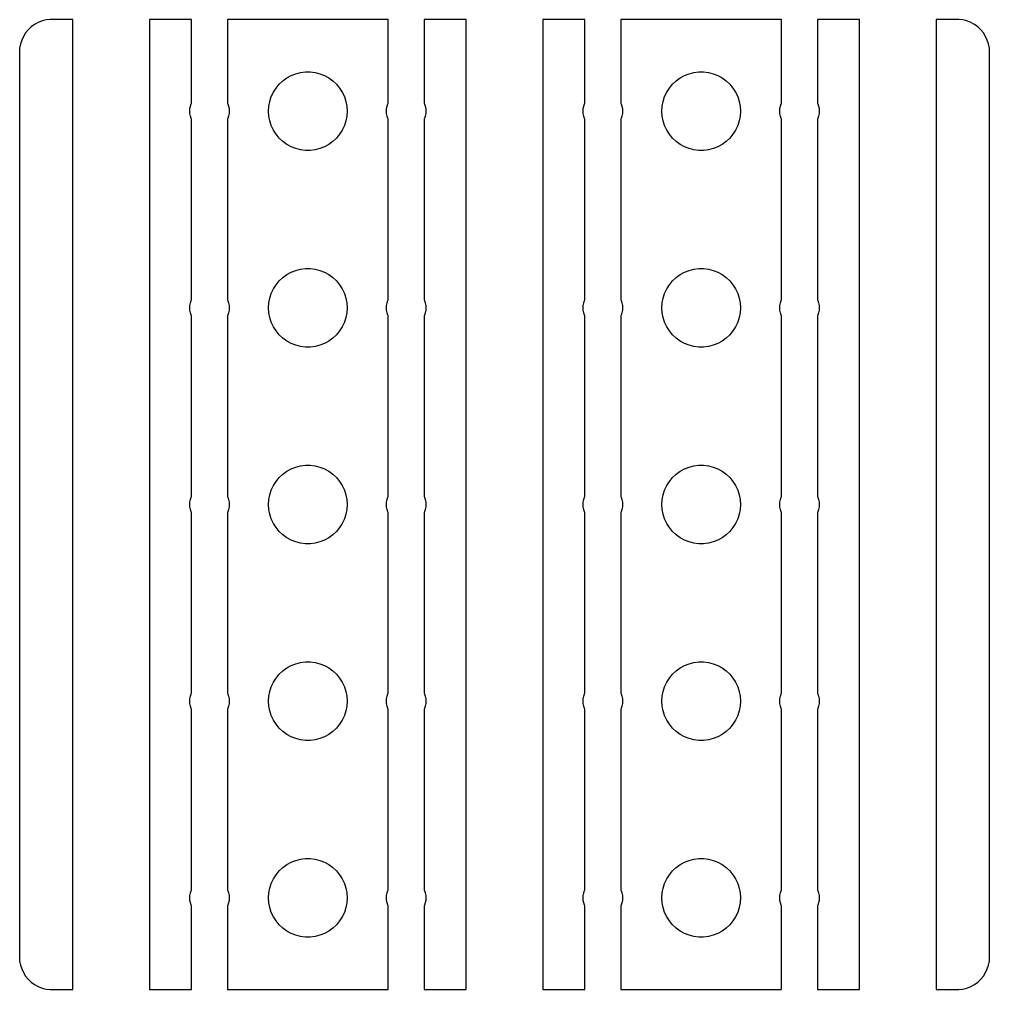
# Model space of a CAD drawing. Header units: metres. Extents: x -37 to 37, y -37 to 289.
# Drawn here: x -37 to 37, y 131 to 205 of the extents above; entities that cross this region are included whole.
import ezdxf

# ---------------------------------------------------------------- set-up
doc = ezdxf.new("R2010")
doc.units = ezdxf.units.M

msp = doc.modelspace()

# ---------------------------------------------------------------- linework, layer by layer
for p, q in [((-34.657, 204.995), (-34.9684, 204.956)), ((-32.9336, 204.995), (-34.657, 204.995)), ((-32.9336, 131.005), (-32.9336, 204.995)), ((-23.8722, 204.995), (-27.0664, 204.995)), ((-27.0664, 204.995), (-27.0664, 131.005)), ((-23.8722, 198.6), (-23.8722, 204.995)), ((-8.87216, 204.995), (-21.1278, 204.995)), ((-21.1278, 204.995), (-21.1278, 198.6)), ((-8.87216, 198.6), (-8.87216, 204.995)), ((-2.93361, 204.995), (-6.12782, 204.995)), ((-6.12782, 204.995), (-6.12782, 198.6)), ((-2.93361, 131.005), (-2.93361, 204.995)), ((6.12782, 204.995), (2.93361, 204.995)), ((2.93361, 204.995), (2.93361, 131.005)), ((6.12782, 198.6), (6.12782, 204.995)), ((21.1278, 204.995), (8.87216, 204.995)), ((8.87216, 204.995), (8.87216, 198.6)), ((21.1278, 198.6), (21.1278, 204.995)), ((27.0664, 204.995), (23.8722, 204.995)), ((23.8722, 204.995), (23.8722, 198.6)), ((27.0664, 131.005), (27.0664, 204.995)), ((34.657, 204.995), (32.9336, 204.995)), ((32.9336, 204.995), (32.9336, 131.005)), ((34.9684, 204.956), (34.657, 204.995)), ((-36.0936, 204.426), (-36.3224, 204.211)), ((-35.8396, 204.611), (-36.0936, 204.426)), ((-35.5644, 204.762), (-35.8396, 204.611)), ((-35.2725, 204.878), (-35.5644, 204.762)), ((-34.9684, 204.956), (-35.2725, 204.878)), ((35.2725, 204.878), (34.9684, 204.956)), ((35.5644, 204.762), (35.2725, 204.878)), ((35.8396, 204.611), (35.5644, 204.762)), ((36.0936, 204.426), (35.8396, 204.611)), ((36.3224, 204.211), (36.0936, 204.426)), ((-36.6908, 203.704), (-36.8244, 203.42)), ((-36.5225, 203.969), (-36.6908, 203.704)), ((-36.3224, 204.211), (-36.5225, 203.969)), ((36.5225, 203.969), (36.3224, 204.211)), ((36.6908, 203.704), (36.5225, 203.969)), ((36.8244, 203.42), (36.6908, 203.704)), ((-36.9803, 202.813), (-37, 202.5)), ((-36.9214, 203.122), (-36.9803, 202.813)), ((-36.8244, 203.42), (-36.9214, 203.122)), ((36.9214, 203.122), (36.8244, 203.42)), ((36.9803, 202.813), (36.9214, 203.122)), ((37, 202.5), (36.9803, 202.813)), ((-37, 202.5), (-37, 133.5)), ((37, 133.5), (37, 202.5)), ((-16.6075, 200.533), (-16.2773, 200.714)), ((-16.2773, 200.714), (-15.927, 200.853)), ((-15.927, 200.853), (-15.5621, 200.947)), ((-15.5621, 200.947), (-15.1884, 200.994)), ((-15.1884, 200.994), (-14.8116, 200.994)), ((-14.8116, 200.994), (-14.4379, 200.947)), ((-14.4379, 200.947), (-14.0729, 200.853)), ((-14.0729, 200.853), (-13.7227, 200.714)), ((-13.7227, 200.714), (-13.3925, 200.533)), ((13.3925, 200.533), (13.7227, 200.714)), ((13.7227, 200.714), (14.0729, 200.853)), ((14.0729, 200.853), (14.4379, 200.947)), ((14.4379, 200.947), (14.8116, 200.994)), ((14.8116, 200.994), (15.1884, 200.994)), ((15.1884, 200.994), (15.5621, 200.947)), ((15.5621, 200.947), (15.927, 200.853)), ((15.927, 200.853), (16.2773, 200.714)), ((16.2773, 200.714), (16.6075, 200.533)), ((-17.427, 199.763), (-17.1869, 200.054)), ((-17.1869, 200.054), (-16.9123, 200.312)), ((-16.9123, 200.312), (-16.6075, 200.533)), ((-13.3925, 200.533), (-13.0877, 200.312)), ((-13.0877, 200.312), (-12.8131, 200.054)), ((-12.8131, 200.054), (-12.5729, 199.763)), ((12.5729, 199.763), (12.8131, 200.054)), ((12.8131, 200.054), (13.0877, 200.312)), ((13.0877, 200.312), (13.3925, 200.533)), ((16.6075, 200.533), (16.9123, 200.312)), ((16.9123, 200.312), (17.1869, 200.054)), ((17.1869, 200.054), (17.427, 199.763)), ((-17.9057, 198.746), (-17.7893, 199.104)), ((-17.7893, 199.104), (-17.6289, 199.445)), ((-17.6289, 199.445), (-17.427, 199.763)), ((-12.5729, 199.763), (-12.3711, 199.445)), ((-12.3711, 199.445), (-12.2107, 199.104)), ((-12.2107, 199.104), (-12.0942, 198.746)), ((12.0942, 198.746), (12.2107, 199.104)), ((12.2107, 199.104), (12.3711, 199.445)), ((12.3711, 199.445), (12.5729, 199.763)), ((17.427, 199.763), (17.6289, 199.445)), ((17.6289, 199.445), (17.7893, 199.104)), ((17.7893, 199.104), (17.9057, 198.746)), ((-23.9882, 198.188), (-23.9529, 198.373)), ((-23.9529, 198.373), (-23.8947, 198.552)), ((-23.8947, 198.552), (-23.8722, 198.6)), ((-21.1278, 198.6), (-21.1053, 198.552)), ((-21.1053, 198.552), (-21.0471, 198.373)), ((-21.0471, 198.373), (-21.0118, 198.188)), ((-18, 198), (-17.9763, 198.376)), ((-17.9763, 198.376), (-17.9057, 198.746)), ((-12.0942, 198.746), (-12.0237, 198.376)), ((-12.0237, 198.376), (-12, 198)), ((-8.98816, 198.188), (-8.95287, 198.373)), ((-8.95287, 198.373), (-8.89465, 198.552)), ((-8.89465, 198.552), (-8.87216, 198.6)), ((-6.12782, 198.6), (-6.10533, 198.552)), ((-6.10533, 198.552), (-6.04712, 198.373)), ((-6.04712, 198.373), (-6.01183, 198.188)), ((6.01183, 198.188), (6.04712, 198.373)), ((6.04712, 198.373), (6.10533, 198.552)), ((6.10533, 198.552), (6.12782, 198.6)), ((8.87216, 198.6), (8.89465, 198.552)), ((8.89465, 198.552), (8.95287, 198.373)), ((8.95287, 198.373), (8.98816, 198.188)), ((12, 198), (12.0237, 198.376)), ((12.0237, 198.376), (12.0942, 198.746)), ((17.9057, 198.746), (17.9763, 198.376)), ((17.9763, 198.376), (18, 198)), ((21.0118, 198.188), (21.0471, 198.373)), ((21.0471, 198.373), (21.1053, 198.552)), ((21.1053, 198.552), (21.1278, 198.6)), ((23.8722, 198.6), (23.8947, 198.552)), ((23.8947, 198.552), (23.9529, 198.373)), ((23.9529, 198.373), (23.9882, 198.188)), ((-24, 198), (-23.9882, 198.188)), ((-23.9882, 197.812), (-24, 198)), ((-23.9529, 197.627), (-23.9882, 197.812)), ((-23.8947, 197.448), (-23.9529, 197.627)), ((-21.0471, 197.627), (-21.1053, 197.448)), ((-21.0118, 197.812), (-21.0471, 197.627)), ((-21.0118, 198.188), (-21, 198)), ((-21, 198), (-21.0118, 197.812)), ((-17.9763, 197.624), (-18, 198)), ((-17.9057, 197.254), (-17.9763, 197.624)), ((-12.0237, 197.624), (-12.0942, 197.254)), ((-12, 198), (-12.0237, 197.624)), ((-9, 198), (-8.98816, 198.188)), ((-8.98816, 197.812), (-9, 198)), ((-8.95287, 197.627), (-8.98816, 197.812)), ((-8.89465, 197.448), (-8.95287, 197.627)), ((-6.04712, 197.627), (-6.10533, 197.448)), ((-6.01183, 197.812), (-6.04712, 197.627)), ((-6.01183, 198.188), (-6, 198)), ((-6, 198), (-6.01183, 197.812)), ((6, 198), (6.01183, 198.188)), ((6.01183, 197.812), (6, 198)), ((6.04712, 197.627), (6.01183, 197.812)), ((6.10533, 197.448), (6.04712, 197.627)), ((8.95287, 197.627), (8.89465, 197.448)), ((8.98816, 197.812), (8.95287, 197.627)), ((8.98816, 198.188), (9, 198)), ((9, 198), (8.98816, 197.812)), ((12.0237, 197.624), (12, 198)), ((12.0942, 197.254), (12.0237, 197.624)), ((17.9763, 197.624), (17.9057, 197.254)), ((18, 198), (17.9763, 197.624)), ((21, 198), (21.0118, 198.188)), ((21.0118, 197.812), (21, 198)), ((21.0471, 197.627), (21.0118, 197.812)), ((21.1053, 197.448), (21.0471, 197.627)), ((23.9529, 197.627), (23.8947, 197.448)), ((23.9882, 197.812), (23.9529, 197.627)), ((23.9882, 198.188), (24, 198)), ((24, 198), (23.9882, 197.812)), ((-23.8722, 197.4), (-23.8947, 197.448)), ((-23.8722, 183.6), (-23.8722, 197.4)), ((-21.1053, 197.448), (-21.1278, 197.4)), ((-21.1278, 197.4), (-21.1278, 183.6)), ((-17.7893, 196.896), (-17.9057, 197.254)), ((-17.6289, 196.555), (-17.7893, 196.896)), ((-12.2107, 196.896), (-12.3711, 196.555)), ((-12.0942, 197.254), (-12.2107, 196.896)), ((-8.87216, 197.4), (-8.89465, 197.448)), ((-8.87216, 183.6), (-8.87216, 197.4)), ((-6.10533, 197.448), (-6.12782, 197.4)), ((-6.12782, 197.4), (-6.12782, 183.6)), ((6.12782, 197.4), (6.10533, 197.448)), ((6.12782, 183.6), (6.12782, 197.4)), ((8.89465, 197.448), (8.87216, 197.4)), ((8.87216, 197.4), (8.87216, 183.6)), ((12.2107, 196.896), (12.0942, 197.254)), ((12.3711, 196.555), (12.2107, 196.896)), ((17.7893, 196.896), (17.6289, 196.555)), ((17.9057, 197.254), (17.7893, 196.896)), ((21.1278, 197.4), (21.1053, 197.448)), ((21.1278, 183.6), (21.1278, 197.4)), ((23.8947, 197.448), (23.8722, 197.4)), ((23.8722, 197.4), (23.8722, 183.6)), ((-17.427, 196.237), (-17.6289, 196.555)), ((-17.1869, 195.946), (-17.427, 196.237)), ((-12.5729, 196.237), (-12.8131, 195.946)), ((-12.3711, 196.555), (-12.5729, 196.237)), ((12.5729, 196.237), (12.3711, 196.555)), ((12.8131, 195.946), (12.5729, 196.237)), ((17.427, 196.237), (17.1869, 195.946)), ((17.6289, 196.555), (17.427, 196.237)), ((-16.9123, 195.688), (-17.1869, 195.946)), ((-16.6075, 195.467), (-16.9123, 195.688)), ((-16.2773, 195.286), (-16.6075, 195.467)), ((-13.3925, 195.467), (-13.7227, 195.286)), ((-13.0877, 195.688), (-13.3925, 195.467)), ((-12.8131, 195.946), (-13.0877, 195.688)), ((13.0877, 195.688), (12.8131, 195.946)), ((13.3925, 195.467), (13.0877, 195.688)), ((13.7227, 195.286), (13.3925, 195.467)), ((16.6075, 195.467), (16.2773, 195.286)), ((16.9123, 195.688), (16.6075, 195.467)), ((17.1869, 195.946), (16.9123, 195.688)), ((-15.927, 195.147), (-16.2773, 195.286)), ((-15.5621, 195.053), (-15.927, 195.147)), ((-15.1884, 195.006), (-15.5621, 195.053)), ((-14.8116, 195.006), (-15.1884, 195.006)), ((-14.4379, 195.053), (-14.8116, 195.006)), ((-14.0729, 195.147), (-14.4379, 195.053)), ((-13.7227, 195.286), (-14.0729, 195.147)), ((14.0729, 195.147), (13.7227, 195.286)), ((14.4379, 195.053), (14.0729, 195.147)), ((14.8116, 195.006), (14.4379, 195.053)), ((15.1884, 195.006), (14.8116, 195.006)), ((15.5621, 195.053), (15.1884, 195.006)), ((15.927, 195.147), (15.5621, 195.053)), ((16.2773, 195.286), (15.927, 195.147)), ((-16.2773, 185.714), (-15.927, 185.853)), ((-15.927, 185.853), (-15.5621, 185.947)), ((-15.5621, 185.947), (-15.1884, 185.994)), ((-15.1884, 185.994), (-14.8116, 185.994)), ((-14.8116, 185.994), (-14.4379, 185.947)), ((-14.4379, 185.947), (-14.0729, 185.853)), ((-14.0729, 185.853), (-13.7227, 185.714)), ((13.7227, 185.714), (14.0729, 185.853)), ((14.0729, 185.853), (14.4379, 185.947)), ((14.4379, 185.947), (14.8116, 185.994)), ((14.8116, 185.994), (15.1884, 185.994)), ((15.1884, 185.994), (15.5621, 185.947)), ((15.5621, 185.947), (15.927, 185.853)), ((15.927, 185.853), (16.2773, 185.714)), ((-17.427, 184.763), (-17.1869, 185.054)), ((-17.1869, 185.054), (-16.9123, 185.312)), ((-16.9123, 185.312), (-16.6075, 185.533)), ((-16.6075, 185.533), (-16.2773, 185.714)), ((-13.7227, 185.714), (-13.3925, 185.533)), ((-13.3925, 185.533), (-13.0877, 185.312)), ((-13.0877, 185.312), (-12.8131, 185.054)), ((-12.8131, 185.054), (-12.5729, 184.763)), ((12.5729, 184.763), (12.8131, 185.054)), ((12.8131, 185.054), (13.0877, 185.312)), ((13.0877, 185.312), (13.3925, 185.533)), ((13.3925, 185.533), (13.7227, 185.714)), ((16.2773, 185.714), (16.6075, 185.533)), ((16.6075, 185.533), (16.9123, 185.312)), ((16.9123, 185.312), (17.1869, 185.054)), ((17.1869, 185.054), (17.427, 184.763)), ((-17.7893, 184.104), (-17.6289, 184.445)), ((-17.6289, 184.445), (-17.427, 184.763)), ((-12.5729, 184.763), (-12.3711, 184.445)), ((-12.3711, 184.445), (-12.2107, 184.104)), ((12.2107, 184.104), (12.3711, 184.445)), ((12.3711, 184.445), (12.5729, 184.763)), ((17.427, 184.763), (17.6289, 184.445)), ((17.6289, 184.445), (17.7893, 184.104)), ((-23.9529, 183.373), (-23.8947, 183.552)), ((-23.8947, 183.552), (-23.8722, 183.6)), ((-21.1278, 183.6), (-21.1053, 183.552)), ((-21.1053, 183.552), (-21.0471, 183.373)), ((-17.9763, 183.376), (-17.9057, 183.746)), ((-17.9057, 183.746), (-17.7893, 184.104)), ((-12.2107, 184.104), (-12.0942, 183.746)), ((-12.0942, 183.746), (-12.0237, 183.376)), ((-8.95287, 183.373), (-8.89465, 183.552)), ((-8.89465, 183.552), (-8.87216, 183.6)), ((-6.12782, 183.6), (-6.10533, 183.552)), ((-6.10533, 183.552), (-6.04712, 183.373)), ((6.04712, 183.373), (6.10533, 183.552)), ((6.10533, 183.552), (6.12782, 183.6)), ((8.87216, 183.6), (8.89465, 183.552)), ((8.89465, 183.552), (8.95287, 183.373)), ((12.0237, 183.376), (12.0942, 183.746)), ((12.0942, 183.746), (12.2107, 184.104)), ((17.7893, 184.104), (17.9057, 183.746)), ((17.9057, 183.746), (17.9763, 183.376)), ((21.0471, 183.373), (21.1053, 183.552)), ((21.1053, 183.552), (21.1278, 183.6)), ((23.8722, 183.6), (23.8947, 183.552)), ((23.8947, 183.552), (23.9529, 183.373)), ((-24, 183), (-23.9882, 183.188)), ((-23.9882, 182.812), (-24, 183)), ((-23.9882, 183.188), (-23.9529, 183.373)), ((-23.9529, 182.627), (-23.9882, 182.812)), ((-21.0471, 183.373), (-21.0118, 183.188)), ((-21.0118, 182.812), (-21.0471, 182.627)), ((-21.0118, 183.188), (-21, 183)), ((-21, 183), (-21.0118, 182.812)), ((-18, 183), (-17.9763, 183.376)), ((-17.9763, 182.624), (-18, 183)), ((-12.0237, 183.376), (-12, 183)), ((-12, 183), (-12.0237, 182.624)), ((-9, 183), (-8.98816, 183.188)), ((-8.98816, 182.812), (-9, 183)), ((-8.98816, 183.188), (-8.95287, 183.373)), ((-8.95287, 182.627), (-8.98816, 182.812)), ((-6.04712, 183.373), (-6.01183, 183.188)), ((-6.01183, 182.812), (-6.04712, 182.627)), ((-6.01183, 183.188), (-6, 183)), ((-6, 183), (-6.01183, 182.812)), ((6, 183), (6.01183, 183.188)), ((6.01183, 182.812), (6, 183)), ((6.01183, 183.188), (6.04712, 183.373)), ((6.04712, 182.627), (6.01183, 182.812)), ((8.95287, 183.373), (8.98816, 183.188)), ((8.98816, 182.812), (8.95287, 182.627)), ((8.98816, 183.188), (9, 183)), ((9, 183), (8.98816, 182.812)), ((12, 183), (12.0237, 183.376)), ((12.0237, 182.624), (12, 183)), ((17.9763, 183.376), (18, 183)), ((18, 183), (17.9763, 182.624)), ((21, 183), (21.0118, 183.188)), ((21.0118, 182.812), (21, 183)), ((21.0118, 183.188), (21.0471, 183.373)), ((21.0471, 182.627), (21.0118, 182.812)), ((23.9529, 183.373), (23.9882, 183.188)), ((23.9882, 182.812), (23.9529, 182.627)), ((23.9882, 183.188), (24, 183)), ((24, 183), (23.9882, 182.812)), ((-23.8947, 182.448), (-23.9529, 182.627)), ((-23.8722, 182.4), (-23.8947, 182.448)), ((-23.8722, 168.6), (-23.8722, 182.4)), ((-21.1053, 182.448), (-21.1278, 182.4)), ((-21.1278, 182.4), (-21.1278, 168.6)), ((-21.0471, 182.627), (-21.1053, 182.448)), ((-17.9057, 182.254), (-17.9763, 182.624)), ((-17.7893, 181.896), (-17.9057, 182.254)), ((-12.0942, 182.254), (-12.2107, 181.896)), ((-12.0237, 182.624), (-12.0942, 182.254)), ((-8.89465, 182.448), (-8.95287, 182.627)), ((-8.87216, 182.4), (-8.89465, 182.448)), ((-8.87216, 168.6), (-8.87216, 182.4)), ((-6.10533, 182.448), (-6.12782, 182.4)), ((-6.12782, 182.4), (-6.12782, 168.6)), ((-6.04712, 182.627), (-6.10533, 182.448)), ((6.10533, 182.448), (6.04712, 182.627)), ((6.12782, 182.4), (6.10533, 182.448)), ((6.12782, 168.6), (6.12782, 182.4)), ((8.89465, 182.448), (8.87216, 182.4)), ((8.87216, 182.4), (8.87216, 168.6)), ((8.95287, 182.627), (8.89465, 182.448)), ((12.0942, 182.254), (12.0237, 182.624)), ((12.2107, 181.896), (12.0942, 182.254)), ((17.9057, 182.254), (17.7893, 181.896)), ((17.9763, 182.624), (17.9057, 182.254)), ((21.1053, 182.448), (21.0471, 182.627)), ((21.1278, 182.4), (21.1053, 182.448)), ((21.1278, 168.6), (21.1278, 182.4)), ((23.8947, 182.448), (23.8722, 182.4)), ((23.8722, 182.4), (23.8722, 168.6)), ((23.9529, 182.627), (23.8947, 182.448)), ((-17.6289, 181.555), (-17.7893, 181.896)), ((-17.427, 181.237), (-17.6289, 181.555)), ((-12.3711, 181.555), (-12.5729, 181.237)), ((-12.2107, 181.896), (-12.3711, 181.555)), ((12.3711, 181.555), (12.2107, 181.896)), ((12.5729, 181.237), (12.3711, 181.555)), ((17.6289, 181.555), (17.427, 181.237)), ((17.7893, 181.896), (17.6289, 181.555)), ((-17.1869, 180.946), (-17.427, 181.237)), ((-16.9123, 180.688), (-17.1869, 180.946)), ((-16.6075, 180.467), (-16.9123, 180.688)), ((-13.0877, 180.688), (-13.3925, 180.467)), ((-12.8131, 180.946), (-13.0877, 180.688)), ((-12.5729, 181.237), (-12.8131, 180.946)), ((12.8131, 180.946), (12.5729, 181.237)), ((13.0877, 180.688), (12.8131, 180.946)), ((13.3925, 180.467), (13.0877, 180.688)), ((16.9123, 180.688), (16.6075, 180.467)), ((17.1869, 180.946), (16.9123, 180.688)), ((17.427, 181.237), (17.1869, 180.946)), ((-16.2773, 180.286), (-16.6075, 180.467)), ((-15.927, 180.147), (-16.2773, 180.286)), ((-15.5621, 180.053), (-15.927, 180.147)), ((-15.1884, 180.006), (-15.5621, 180.053)), ((-14.8116, 180.006), (-15.1884, 180.006)), ((-14.4379, 180.053), (-14.8116, 180.006)), ((-14.0729, 180.147), (-14.4379, 180.053)), ((-13.7227, 180.286), (-14.0729, 180.147)), ((-13.3925, 180.467), (-13.7227, 180.286)), ((13.7227, 180.286), (13.3925, 180.467)), ((14.0729, 180.147), (13.7227, 180.286)), ((14.4379, 180.053), (14.0729, 180.147)), ((14.8116, 180.006), (14.4379, 180.053)), ((15.1884, 180.006), (14.8116, 180.006)), ((15.5621, 180.053), (15.1884, 180.006)), ((15.927, 180.147), (15.5621, 180.053)), ((16.2773, 180.286), (15.927, 180.147)), ((16.6075, 180.467), (16.2773, 180.286)), ((-15.927, 170.853), (-15.5621, 170.947)), ((-15.5621, 170.947), (-15.1884, 170.994)), ((-15.1884, 170.994), (-14.8116, 170.994)), ((-14.8116, 170.994), (-14.4379, 170.947)), ((-14.4379, 170.947), (-14.0729, 170.853)), ((14.0729, 170.853), (14.4379, 170.947)), ((14.4379, 170.947), (14.8116, 170.994)), ((14.8116, 170.994), (15.1884, 170.994)), ((15.1884, 170.994), (15.5621, 170.947)), ((15.5621, 170.947), (15.927, 170.853)), ((-17.1869, 170.054), (-16.9123, 170.312)), ((-16.9123, 170.312), (-16.6075, 170.533)), ((-16.6075, 170.533), (-16.2773, 170.714)), ((-16.2773, 170.714), (-15.927, 170.853)), ((-14.0729, 170.853), (-13.7227, 170.714)), ((-13.7227, 170.714), (-13.3925, 170.533)), ((-13.3925, 170.533), (-13.0877, 170.312)), ((-13.0877, 170.312), (-12.8131, 170.054)), ((12.8131, 170.054), (13.0877, 170.312)), ((13.0877, 170.312), (13.3925, 170.533)), ((13.3925, 170.533), (13.7227, 170.714)), ((13.7227, 170.714), (14.0729, 170.853)), ((15.927, 170.853), (16.2773, 170.714)), ((16.2773, 170.714), (16.6075, 170.533)), ((16.6075, 170.533), (16.9123, 170.312)), ((16.9123, 170.312), (17.1869, 170.054)), ((-17.6289, 169.445), (-17.427, 169.763)), ((-17.427, 169.763), (-17.1869, 170.054)), ((-12.8131, 170.054), (-12.5729, 169.763)), ((-12.5729, 169.763), (-12.3711, 169.445)), ((12.3711, 169.445), (12.5729, 169.763)), ((12.5729, 169.763), (12.8131, 170.054)), ((17.1869, 170.054), (17.427, 169.763)), ((17.427, 169.763), (17.6289, 169.445)), ((-17.9763, 168.376), (-17.9057, 168.746)), ((-17.9057, 168.746), (-17.7893, 169.104)), ((-17.7893, 169.104), (-17.6289, 169.445)), ((-12.3711, 169.445), (-12.2107, 169.104)), ((-12.2107, 169.104), (-12.0942, 168.746)), ((-12.0942, 168.746), (-12.0237, 168.376)), ((12.0237, 168.376), (12.0942, 168.746)), ((12.0942, 168.746), (12.2107, 169.104)), ((12.2107, 169.104), (12.3711, 169.445)), ((17.6289, 169.445), (17.7893, 169.104)), ((17.7893, 169.104), (17.9057, 168.746)), ((17.9057, 168.746), (17.9763, 168.376)), ((-24, 168), (-23.9882, 168.188)), ((-23.9882, 167.812), (-24, 168)), ((-23.9882, 168.188), (-23.9529, 168.373)), ((-23.9529, 168.373), (-23.8947, 168.552)), ((-23.8947, 168.552), (-23.8722, 168.6)), ((-21.1278, 168.6), (-21.1053, 168.552)), ((-21.1053, 168.552), (-21.0471, 168.373)), ((-21.0471, 168.373), (-21.0118, 168.188)), ((-21.0118, 168.188), (-21, 168)), ((-21, 168), (-21.0118, 167.812)), ((-18, 168), (-17.9763, 168.376)), ((-17.9763, 167.624), (-18, 168)), ((-12.0237, 168.376), (-12, 168)), ((-12, 168), (-12.0237, 167.624)), ((-9, 168), (-8.98816, 168.188)), ((-8.98816, 167.812), (-9, 168)), ((-8.98816, 168.188), (-8.95287, 168.373)), ((-8.95287, 168.373), (-8.89465, 168.552)), ((-8.89465, 168.552), (-8.87216, 168.6)), ((-6.12782, 168.6), (-6.10533, 168.552)), ((-6.10533, 168.552), (-6.04712, 168.373)), ((-6.04712, 168.373), (-6.01183, 168.188)), ((-6.01183, 168.188), (-6, 168)), ((-6, 168), (-6.01183, 167.812)), ((6, 168), (6.01183, 168.188)), ((6.01183, 167.812), (6, 168)), ((6.01183, 168.188), (6.04712, 168.373)), ((6.04712, 168.373), (6.10533, 168.552)), ((6.10533, 168.552), (6.12782, 168.6)), ((8.87216, 168.6), (8.89465, 168.552)), ((8.89465, 168.552), (8.95287, 168.373)), ((8.95287, 168.373), (8.98816, 168.188)), ((8.98816, 168.188), (9, 168)), ((9, 168), (8.98816, 167.812)), ((12, 168), (12.0237, 168.376)), ((12.0237, 167.624), (12, 168)), ((17.9763, 168.376), (18, 168)), ((18, 168), (17.9763, 167.624)), ((21, 168), (21.0118, 168.188)), ((21.0118, 167.812), (21, 168)), ((21.0118, 168.188), (21.0471, 168.373)), ((21.0471, 168.373), (21.1053, 168.552)), ((21.1053, 168.552), (21.1278, 168.6)), ((23.8722, 168.6), (23.8947, 168.552)), ((23.8947, 168.552), (23.9529, 168.373)), ((23.9529, 168.373), (23.9882, 168.188)), ((23.9882, 168.188), (24, 168)), ((24, 168), (23.9882, 167.812)), ((-23.9529, 167.627), (-23.9882, 167.812)), ((-23.8947, 167.448), (-23.9529, 167.627)), ((-23.8722, 167.4), (-23.8947, 167.448)), ((-23.8722, 153.6), (-23.8722, 167.4)), ((-21.1053, 167.448), (-21.1278, 167.4)), ((-21.1278, 167.4), (-21.1278, 153.6)), ((-21.0471, 167.627), (-21.1053, 167.448)), ((-21.0118, 167.812), (-21.0471, 167.627)), ((-17.9057, 167.254), (-17.9763, 167.624)), ((-17.7893, 166.896), (-17.9057, 167.254)), ((-12.0942, 167.254), (-12.2107, 166.896)), ((-12.0237, 167.624), (-12.0942, 167.254)), ((-8.95287, 167.627), (-8.98816, 167.812)), ((-8.89465, 167.448), (-8.95287, 167.627)), ((-8.87216, 167.4), (-8.89465, 167.448)), ((-8.87216, 153.6), (-8.87216, 167.4)), ((-6.10533, 167.448), (-6.12782, 167.4)), ((-6.12782, 167.4), (-6.12782, 153.6)), ((-6.04712, 167.627), (-6.10533, 167.448)), ((-6.01183, 167.812), (-6.04712, 167.627)), ((6.04712, 167.627), (6.01183, 167.812)), ((6.10533, 167.448), (6.04712, 167.627)), ((6.12782, 167.4), (6.10533, 167.448)), ((6.12782, 153.6), (6.12782, 167.4)), ((8.89465, 167.448), (8.87216, 167.4)), ((8.87216, 167.4), (8.87216, 153.6)), ((8.95287, 167.627), (8.89465, 167.448)), ((8.98816, 167.812), (8.95287, 167.627)), ((12.0942, 167.254), (12.0237, 167.624)), ((12.2107, 166.896), (12.0942, 167.254)), ((17.9057, 167.254), (17.7893, 166.896)), ((17.9763, 167.624), (17.9057, 167.254)), ((21.0471, 167.627), (21.0118, 167.812)), ((21.1053, 167.448), (21.0471, 167.627)), ((21.1278, 167.4), (21.1053, 167.448)), ((21.1278, 153.6), (21.1278, 167.4)), ((23.8947, 167.448), (23.8722, 167.4)), ((23.8722, 167.4), (23.8722, 153.6)), ((23.9529, 167.627), (23.8947, 167.448)), ((23.9882, 167.812), (23.9529, 167.627)), ((-17.6289, 166.555), (-17.7893, 166.896)), ((-17.427, 166.237), (-17.6289, 166.555)), ((-12.3711, 166.555), (-12.5729, 166.237)), ((-12.2107, 166.896), (-12.3711, 166.555)), ((12.3711, 166.555), (12.2107, 166.896)), ((12.5729, 166.237), (12.3711, 166.555)), ((17.6289, 166.555), (17.427, 166.237)), ((17.7893, 166.896), (17.6289, 166.555)), ((-17.1869, 165.946), (-17.427, 166.237)), ((-16.9123, 165.688), (-17.1869, 165.946)), ((-12.8131, 165.946), (-13.0877, 165.688)), ((-12.5729, 166.237), (-12.8131, 165.946)), ((12.8131, 165.946), (12.5729, 166.237)), ((13.0877, 165.688), (12.8131, 165.946)), ((17.1869, 165.946), (16.9123, 165.688)), ((17.427, 166.237), (17.1869, 165.946)), ((-16.6075, 165.467), (-16.9123, 165.688)), ((-16.2773, 165.286), (-16.6075, 165.467)), ((-15.927, 165.147), (-16.2773, 165.286)), ((-15.5621, 165.053), (-15.927, 165.147)), ((-15.1884, 165.006), (-15.5621, 165.053)), ((-14.4379, 165.053), (-14.8116, 165.006)), ((-14.0729, 165.147), (-14.4379, 165.053)), ((-13.7227, 165.286), (-14.0729, 165.147)), ((-13.3925, 165.467), (-13.7227, 165.286)), ((-13.0877, 165.688), (-13.3925, 165.467)), ((13.3925, 165.467), (13.0877, 165.688)), ((13.7227, 165.286), (13.3925, 165.467)), ((14.0729, 165.147), (13.7227, 165.286)), ((14.4379, 165.053), (14.0729, 165.147)), ((14.8116, 165.006), (14.4379, 165.053)), ((15.5621, 165.053), (15.1884, 165.006)), ((15.927, 165.147), (15.5621, 165.053)), ((16.2773, 165.286), (15.927, 165.147)), ((16.6075, 165.467), (16.2773, 165.286)), ((16.9123, 165.688), (16.6075, 165.467)), ((-14.8116, 165.006), (-15.1884, 165.006)), ((15.1884, 165.006), (14.8116, 165.006)), ((-16.9123, 155.312), (-16.6075, 155.533)), ((-16.6075, 155.533), (-16.2773, 155.714)), ((-16.2773, 155.714), (-15.927, 155.853)), ((-15.927, 155.853), (-15.5621, 155.947)), ((-15.5621, 155.947), (-15.1884, 155.994)), ((-15.1884, 155.994), (-14.8116, 155.994)), ((-14.8116, 155.994), (-14.4379, 155.947)), ((-14.4379, 155.947), (-14.0729, 155.853)), ((-14.0729, 155.853), (-13.7227, 155.714)), ((-13.7227, 155.714), (-13.3925, 155.533)), ((-13.3925, 155.533), (-13.0877, 155.312)), ((13.0877, 155.312), (13.3925, 155.533)), ((13.3925, 155.533), (13.7227, 155.714)), ((13.7227, 155.714), (14.0729, 155.853)), ((14.0729, 155.853), (14.4379, 155.947)), ((14.4379, 155.947), (14.8116, 155.994)), ((14.8116, 155.994), (15.1884, 155.994)), ((15.1884, 155.994), (15.5621, 155.947)), ((15.5621, 155.947), (15.927, 155.853)), ((15.927, 155.853), (16.2773, 155.714)), ((16.2773, 155.714), (16.6075, 155.533)), ((16.6075, 155.533), (16.9123, 155.312)), ((-17.6289, 154.445), (-17.427, 154.763)), ((-17.427, 154.763), (-17.1869, 155.054)), ((-17.1869, 155.054), (-16.9123, 155.312)), ((-13.0877, 155.312), (-12.8131, 155.054)), ((-12.8131, 155.054), (-12.5729, 154.763)), ((-12.5729, 154.763), (-12.3711, 154.445)), ((12.3711, 154.445), (12.5729, 154.763)), ((12.5729, 154.763), (12.8131, 155.054)), ((12.8131, 155.054), (13.0877, 155.312)), ((16.9123, 155.312), (17.1869, 155.054)), ((17.1869, 155.054), (17.427, 154.763)), ((17.427, 154.763), (17.6289, 154.445)), ((-17.9057, 153.746), (-17.7893, 154.104)), ((-17.7893, 154.104), (-17.6289, 154.445)), ((-12.3711, 154.445), (-12.2107, 154.104)), ((-12.2107, 154.104), (-12.0942, 153.746)), ((12.0942, 153.746), (12.2107, 154.104)), ((12.2107, 154.104), (12.3711, 154.445)), ((17.6289, 154.445), (17.7893, 154.104)), ((17.7893, 154.104), (17.9057, 153.746)), ((-24, 153), (-23.9882, 153.188)), ((-23.9882, 153.188), (-23.9529, 153.373)), ((-23.9529, 153.373), (-23.8947, 153.552)), ((-23.8947, 153.552), (-23.8722, 153.6)), ((-21.1278, 153.6), (-21.1053, 153.552)), ((-21.1053, 153.552), (-21.0471, 153.373)), ((-21.0471, 153.373), (-21.0118, 153.188)), ((-21.0118, 153.188), (-21, 153)), ((-18, 153), (-17.9763, 153.376)), ((-17.9763, 153.376), (-17.9057, 153.746)), ((-12.0942, 153.746), (-12.0237, 153.376)), ((-12.0237, 153.376), (-12, 153)), ((-9, 153), (-8.98816, 153.188)), ((-8.98816, 153.188), (-8.95287, 153.373)), ((-8.95287, 153.373), (-8.89465, 153.552)), ((-8.89465, 153.552), (-8.87216, 153.6)), ((-6.12782, 153.6), (-6.10533, 153.552)), ((-6.10533, 153.552), (-6.04712, 153.373)), ((-6.04712, 153.373), (-6.01183, 153.188)), ((-6.01183, 153.188), (-6, 153)), ((6, 153), (6.01183, 153.188)), ((6.01183, 153.188), (6.04712, 153.373)), ((6.04712, 153.373), (6.10533, 153.552)), ((6.10533, 153.552), (6.12782, 153.6)), ((8.87216, 153.6), (8.89465, 153.552)), ((8.89465, 153.552), (8.95287, 153.373)), ((8.95287, 153.373), (8.98816, 153.188)), ((8.98816, 153.188), (9, 153)), ((12, 153), (12.0237, 153.376)), ((12.0237, 153.376), (12.0942, 153.746)), ((17.9057, 153.746), (17.9763, 153.376)), ((17.9763, 153.376), (18, 153)), ((21, 153), (21.0118, 153.188)), ((21.0118, 153.188), (21.0471, 153.373)), ((21.0471, 153.373), (21.1053, 153.552)), ((21.1053, 153.552), (21.1278, 153.6)), ((23.8722, 153.6), (23.8947, 153.552)), ((23.8947, 153.552), (23.9529, 153.373)), ((23.9529, 153.373), (23.9882, 153.188)), ((23.9882, 153.188), (24, 153)), ((-23.9882, 152.812), (-24, 153)), ((-23.9529, 152.627), (-23.9882, 152.812)), ((-23.8947, 152.448), (-23.9529, 152.627)), ((-23.8722, 152.4), (-23.8947, 152.448)), ((-21.1053, 152.448), (-21.1278, 152.4)), ((-21.0471, 152.627), (-21.1053, 152.448)), ((-21.0118, 152.812), (-21.0471, 152.627)), ((-21, 153), (-21.0118, 152.812)), ((-17.9763, 152.624), (-18, 153)), ((-17.9057, 152.254), (-17.9763, 152.624)), ((-12.0237, 152.624), (-12.0942, 152.254)), ((-12, 153), (-12.0237, 152.624)), ((-8.98816, 152.812), (-9, 153)), ((-8.95287, 152.627), (-8.98816, 152.812)), ((-8.89465, 152.448), (-8.95287, 152.627)), ((-8.87216, 152.4), (-8.89465, 152.448)), ((-6.10533, 152.448), (-6.12782, 152.4)), ((-6.04712, 152.627), (-6.10533, 152.448)), ((-6.01183, 152.812), (-6.04712, 152.627)), ((-6, 153), (-6.01183, 152.812)), ((6.01183, 152.812), (6, 153)), ((6.04712, 152.627), (6.01183, 152.812)), ((6.10533, 152.448), (6.04712, 152.627)), ((6.12782, 152.4), (6.10533, 152.448)), ((8.89465, 152.448), (8.87216, 152.4)), ((8.95287, 152.627), (8.89465, 152.448)), ((8.98816, 152.812), (8.95287, 152.627)), ((9, 153), (8.98816, 152.812)), ((12.0237, 152.624), (12, 153)), ((12.0942, 152.254), (12.0237, 152.624)), ((17.9763, 152.624), (17.9057, 152.254)), ((18, 153), (17.9763, 152.624)), ((21.0118, 152.812), (21, 153)), ((21.0471, 152.627), (21.0118, 152.812)), ((21.1053, 152.448), (21.0471, 152.627)), ((21.1278, 152.4), (21.1053, 152.448)), ((23.8947, 152.448), (23.8722, 152.4)), ((23.9529, 152.627), (23.8947, 152.448)), ((23.9882, 152.812), (23.9529, 152.627)), ((24, 153), (23.9882, 152.812)), ((-23.8722, 138.6), (-23.8722, 152.4)), ((-21.1278, 152.4), (-21.1278, 138.6)), ((-17.7893, 151.896), (-17.9057, 152.254)), ((-17.6289, 151.555), (-17.7893, 151.896)), ((-12.2107, 151.896), (-12.3711, 151.555)), ((-12.0942, 152.254), (-12.2107, 151.896)), ((-8.87216, 138.6), (-8.87216, 152.4)), ((-6.12782, 152.4), (-6.12782, 138.6)), ((6.12782, 138.6), (6.12782, 152.4)), ((8.87216, 152.4), (8.87216, 138.6)), ((12.2107, 151.896), (12.0942, 152.254)), ((12.3711, 151.555), (12.2107, 151.896)), ((17.7893, 151.896), (17.6289, 151.555)), ((17.9057, 152.254), (17.7893, 151.896)), ((21.1278, 138.6), (21.1278, 152.4)), ((23.8722, 152.4), (23.8722, 138.6)), ((-17.427, 151.237), (-17.6289, 151.555)), ((-17.1869, 150.946), (-17.427, 151.237)), ((-12.5729, 151.237), (-12.8131, 150.946)), ((-12.3711, 151.555), (-12.5729, 151.237)), ((12.5729, 151.237), (12.3711, 151.555)), ((12.8131, 150.946), (12.5729, 151.237)), ((17.427, 151.237), (17.1869, 150.946)), ((17.6289, 151.555), (17.427, 151.237)), ((-16.9123, 150.688), (-17.1869, 150.946)), ((-16.6075, 150.467), (-16.9123, 150.688)), ((-16.2773, 150.286), (-16.6075, 150.467)), ((-15.927, 150.147), (-16.2773, 150.286)), ((-13.7227, 150.286), (-14.0729, 150.147)), ((-13.3925, 150.467), (-13.7227, 150.286)), ((-13.0877, 150.688), (-13.3925, 150.467)), ((-12.8131, 150.946), (-13.0877, 150.688)), ((13.0877, 150.688), (12.8131, 150.946)), ((13.3925, 150.467), (13.0877, 150.688)), ((13.7227, 150.286), (13.3925, 150.467)), ((14.0729, 150.147), (13.7227, 150.286)), ((16.2773, 150.286), (15.927, 150.147)), ((16.6075, 150.467), (16.2773, 150.286)), ((16.9123, 150.688), (16.6075, 150.467)), ((17.1869, 150.946), (16.9123, 150.688)), ((-15.5621, 150.053), (-15.927, 150.147)), ((-15.1884, 150.006), (-15.5621, 150.053)), ((-14.8116, 150.006), (-15.1884, 150.006)), ((-14.4379, 150.053), (-14.8116, 150.006)), ((-14.0729, 150.147), (-14.4379, 150.053)), ((14.4379, 150.053), (14.0729, 150.147)), ((14.8116, 150.006), (14.4379, 150.053)), ((15.1884, 150.006), (14.8116, 150.006)), ((15.5621, 150.053), (15.1884, 150.006)), ((15.927, 150.147), (15.5621, 150.053)), ((-16.6075, 140.533), (-16.2773, 140.714)), ((-16.2773, 140.714), (-15.927, 140.853)), ((-15.927, 140.853), (-15.5621, 140.947)), ((-15.5621, 140.947), (-15.1884, 140.994)), ((-15.1884, 140.994), (-14.8116, 140.994)), ((-14.8116, 140.994), (-14.4379, 140.947)), ((-14.4379, 140.947), (-14.0729, 140.853)), ((-14.0729, 140.853), (-13.7227, 140.714)), ((-13.7227, 140.714), (-13.3925, 140.533)), ((13.3925, 140.533), (13.7227, 140.714)), ((13.7227, 140.714), (14.0729, 140.853)), ((14.0729, 140.853), (14.4379, 140.947)), ((14.4379, 140.947), (14.8116, 140.994)), ((14.8116, 140.994), (15.1884, 140.994)), ((15.1884, 140.994), (15.5621, 140.947)), ((15.5621, 140.947), (15.927, 140.853)), ((15.927, 140.853), (16.2773, 140.714)), ((16.2773, 140.714), (16.6075, 140.533)), ((-17.427, 139.763), (-17.1869, 140.054)), ((-17.1869, 140.054), (-16.9123, 140.312)), ((-16.9123, 140.312), (-16.6075, 140.533)), ((-13.3925, 140.533), (-13.0877, 140.312)), ((-13.0877, 140.312), (-12.8131, 140.054)), ((-12.8131, 140.054), (-12.5729, 139.763)), ((12.5729, 139.763), (12.8131, 140.054)), ((12.8131, 140.054), (13.0877, 140.312)), ((13.0877, 140.312), (13.3925, 140.533)), ((16.6075, 140.533), (16.9123, 140.312)), ((16.9123, 140.312), (17.1869, 140.054)), ((17.1869, 140.054), (17.427, 139.763)), ((-17.7893, 139.104), (-17.6289, 139.445)), ((-17.6289, 139.445), (-17.427, 139.763)), ((-12.5729, 139.763), (-12.3711, 139.445)), ((-12.3711, 139.445), (-12.2107, 139.104)), ((12.2107, 139.104), (12.3711, 139.445)), ((12.3711, 139.445), (12.5729, 139.763)), ((17.427, 139.763), (17.6289, 139.445)), ((17.6289, 139.445), (17.7893, 139.104)), ((-23.9529, 138.373), (-23.8947, 138.552)), ((-23.8947, 138.552), (-23.8722, 138.6)), ((-21.1278, 138.6), (-21.1053, 138.552)), ((-21.1053, 138.552), (-21.0471, 138.373)), ((-17.9763, 138.376), (-17.9057, 138.746)), ((-17.9057, 138.746), (-17.7893, 139.104)), ((-12.2107, 139.104), (-12.0942, 138.746)), ((-12.0942, 138.746), (-12.0237, 138.376)), ((-8.95287, 138.373), (-8.89465, 138.552)), ((-8.89465, 138.552), (-8.87216, 138.6)), ((-6.12782, 138.6), (-6.10533, 138.552)), ((-6.10533, 138.552), (-6.04712, 138.373)), ((6.04712, 138.373), (6.10533, 138.552)), ((6.10533, 138.552), (6.12782, 138.6)), ((8.87216, 138.6), (8.89465, 138.552)), ((8.89465, 138.552), (8.95287, 138.373)), ((12.0237, 138.376), (12.0942, 138.746)), ((12.0942, 138.746), (12.2107, 139.104)), ((17.7893, 139.104), (17.9057, 138.746)), ((17.9057, 138.746), (17.9763, 138.376)), ((21.0471, 138.373), (21.1053, 138.552)), ((21.1053, 138.552), (21.1278, 138.6)), ((23.8722, 138.6), (23.8947, 138.552)), ((23.8947, 138.552), (23.9529, 138.373)), ((-24, 138), (-23.9882, 138.188)), ((-23.9882, 137.812), (-24, 138)), ((-23.9882, 138.188), (-23.9529, 138.373)), ((-23.9529, 137.627), (-23.9882, 137.812)), ((-21.0471, 138.373), (-21.0118, 138.188)), ((-21.0118, 137.812), (-21.0471, 137.627)), ((-21.0118, 138.188), (-21, 138)), ((-21, 138), (-21.0118, 137.812)), ((-18, 138), (-17.9763, 138.376)), ((-17.9763, 137.624), (-18, 138)), ((-12.0237, 138.376), (-12, 138)), ((-12, 138), (-12.0237, 137.624)), ((-9, 138), (-8.98816, 138.188)), ((-8.98816, 137.812), (-9, 138)), ((-8.98816, 138.188), (-8.95287, 138.373)), ((-8.95287, 137.627), (-8.98816, 137.812)), ((-6.04712, 138.373), (-6.01183, 138.188)), ((-6.01183, 137.812), (-6.04712, 137.627)), ((-6.01183, 138.188), (-6, 138)), ((-6, 138), (-6.01183, 137.812)), ((6, 138), (6.01183, 138.188)), ((6.01183, 137.812), (6, 138)), ((6.01183, 138.188), (6.04712, 138.373)), ((6.04712, 137.627), (6.01183, 137.812)), ((8.95287, 138.373), (8.98816, 138.188)), ((8.98816, 137.812), (8.95287, 137.627)), ((8.98816, 138.188), (9, 138)), ((9, 138), (8.98816, 137.812)), ((12, 138), (12.0237, 138.376)), ((12.0237, 137.624), (12, 138)), ((17.9763, 138.376), (18, 138)), ((18, 138), (17.9763, 137.624)), ((21, 138), (21.0118, 138.188)), ((21.0118, 137.812), (21, 138)), ((21.0118, 138.188), (21.0471, 138.373)), ((21.0471, 137.627), (21.0118, 137.812)), ((23.9529, 138.373), (23.9882, 138.188)), ((23.9882, 137.812), (23.9529, 137.627)), ((23.9882, 138.188), (24, 138)), ((24, 138), (23.9882, 137.812)), ((-23.8947, 137.448), (-23.9529, 137.627)), ((-23.8722, 137.4), (-23.8947, 137.448)), ((-23.8722, 131.005), (-23.8722, 137.4)), ((-21.1053, 137.448), (-21.1278, 137.4)), ((-21.1278, 137.4), (-21.1278, 131.005)), ((-21.0471, 137.627), (-21.1053, 137.448)), ((-17.9057, 137.254), (-17.9763, 137.624)), ((-17.7893, 136.896), (-17.9057, 137.254)), ((-12.0942, 137.254), (-12.2107, 136.896)), ((-12.0237, 137.624), (-12.0942, 137.254)), ((-8.89465, 137.448), (-8.95287, 137.627)), ((-8.87216, 137.4), (-8.89465, 137.448)), ((-8.87216, 131.005), (-8.87216, 137.4)), ((-6.10533, 137.448), (-6.12782, 137.4)), ((-6.12782, 137.4), (-6.12782, 131.005)), ((-6.04712, 137.627), (-6.10533, 137.448)), ((6.10533, 137.448), (6.04712, 137.627)), ((6.12782, 137.4), (6.10533, 137.448)), ((6.12782, 131.005), (6.12782, 137.4)), ((8.89465, 137.448), (8.87216, 137.4)), ((8.87216, 137.4), (8.87216, 131.005)), ((8.95287, 137.627), (8.89465, 137.448)), ((12.0942, 137.254), (12.0237, 137.624)), ((12.2107, 136.896), (12.0942, 137.254)), ((17.9057, 137.254), (17.7893, 136.896)), ((17.9763, 137.624), (17.9057, 137.254)), ((21.1053, 137.448), (21.0471, 137.627)), ((21.1278, 137.4), (21.1053, 137.448)), ((21.1278, 131.005), (21.1278, 137.4)), ((23.8947, 137.448), (23.8722, 137.4)), ((23.8722, 137.4), (23.8722, 131.005)), ((23.9529, 137.627), (23.8947, 137.448)), ((-17.6289, 136.555), (-17.7893, 136.896)), ((-17.427, 136.237), (-17.6289, 136.555)), ((-17.1869, 135.946), (-17.427, 136.237)), ((-12.5729, 136.237), (-12.8131, 135.946)), ((-12.3711, 136.555), (-12.5729, 136.237)), ((-12.2107, 136.896), (-12.3711, 136.555)), ((12.3711, 136.555), (12.2107, 136.896)), ((12.5729, 136.237), (12.3711, 136.555)), ((12.8131, 135.946), (12.5729, 136.237)), ((17.427, 136.237), (17.1869, 135.946)), ((17.6289, 136.555), (17.427, 136.237)), ((17.7893, 136.896), (17.6289, 136.555)), ((-16.9123, 135.688), (-17.1869, 135.946)), ((-16.6075, 135.467), (-16.9123, 135.688)), ((-16.2773, 135.286), (-16.6075, 135.467)), ((-13.3925, 135.467), (-13.7227, 135.286)), ((-13.0877, 135.688), (-13.3925, 135.467)), ((-12.8131, 135.946), (-13.0877, 135.688)), ((13.0877, 135.688), (12.8131, 135.946)), ((13.3925, 135.467), (13.0877, 135.688)), ((13.7227, 135.286), (13.3925, 135.467)), ((16.6075, 135.467), (16.2773, 135.286)), ((16.9123, 135.688), (16.6075, 135.467)), ((17.1869, 135.946), (16.9123, 135.688)), ((-15.927, 135.147), (-16.2773, 135.286)), ((-15.5621, 135.053), (-15.927, 135.147)), ((-15.1884, 135.006), (-15.5621, 135.053)), ((-14.8116, 135.006), (-15.1884, 135.006)), ((-14.4379, 135.053), (-14.8116, 135.006)), ((-14.0729, 135.147), (-14.4379, 135.053)), ((-13.7227, 135.286), (-14.0729, 135.147)), ((14.0729, 135.147), (13.7227, 135.286)), ((14.4379, 135.053), (14.0729, 135.147)), ((14.8116, 135.006), (14.4379, 135.053)), ((15.1884, 135.006), (14.8116, 135.006)), ((15.5621, 135.053), (15.1884, 135.006)), ((15.927, 135.147), (15.5621, 135.053)), ((16.2773, 135.286), (15.927, 135.147)), ((-37, 133.5), (-36.9803, 133.187)), ((36.9803, 133.187), (37, 133.5)), ((-36.9803, 133.187), (-36.9214, 132.878)), ((-36.9214, 132.878), (-36.8244, 132.58)), ((-36.8244, 132.58), (-36.6908, 132.296)), ((36.6908, 132.296), (36.8244, 132.58)), ((36.8244, 132.58), (36.9214, 132.878)), ((36.9214, 132.878), (36.9803, 133.187)), ((-36.6908, 132.296), (-36.5225, 132.031)), ((-36.5225, 132.031), (-36.3224, 131.789)), ((-36.3224, 131.789), (-36.0936, 131.574)), ((36.0936, 131.574), (36.3224, 131.789)), ((36.3224, 131.789), (36.5225, 132.031)), ((36.5225, 132.031), (36.6908, 132.296)), ((-36.0936, 131.574), (-35.8396, 131.389)), ((-35.8396, 131.389), (-35.5644, 131.238)), ((-35.5644, 131.238), (-35.2725, 131.122)), ((-35.2725, 131.122), (-34.9684, 131.044)), ((-34.9684, 131.044), (-34.657, 131.005)), ((-34.657, 131.005), (-32.9336, 131.005)), ((-27.0664, 131.005), (-23.8722, 131.005)), ((-21.1278, 131.005), (-8.87216, 131.005)), ((-6.12782, 131.005), (-2.93361, 131.005)), ((2.93361, 131.005), (6.12782, 131.005)), ((8.87216, 131.005), (21.1278, 131.005)), ((23.8722, 131.005), (27.0664, 131.005)), ((32.9336, 131.005), (34.657, 131.005)), ((34.657, 131.005), (34.9684, 131.044)), ((34.9684, 131.044), (35.2725, 131.122)), ((35.2725, 131.122), (35.5644, 131.238)), ((35.5644, 131.238), (35.8396, 131.389)), ((35.8396, 131.389), (36.0936, 131.574))]:
    msp.add_line(p, q)

doc.saveas('drawing.dxf')
